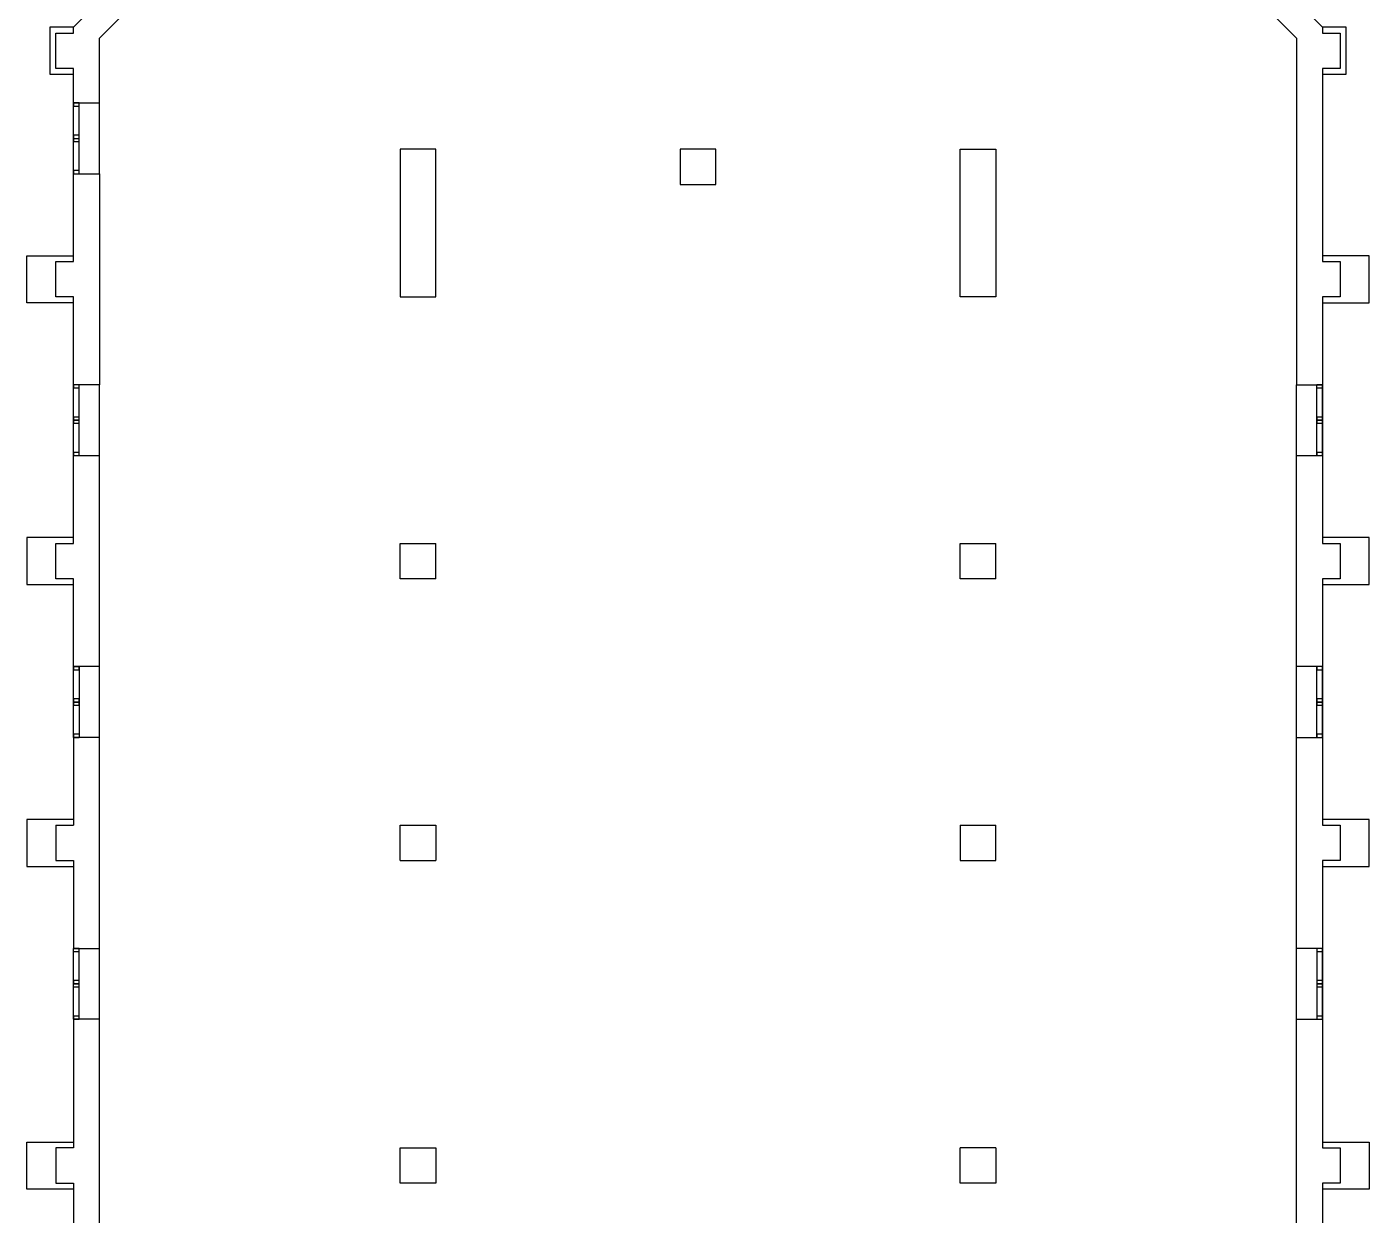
# Model space of a CAD drawing. Extents: x 1960 to 2047, y 2801 to 3019.
# Drawn here: x 2008.45 to 2024.03, y 2871.29 to 2885.09 of the extents above; entities that cross this region are included whole.
import ezdxf

# ---------------------------------------------------------------- set-up
doc = ezdxf.new("R2010")
doc.units = 0

msp = doc.modelspace()

# ---------------------------------------------------------------- linework, layer by layer
for p, q in [((2008.995, 2885.081, 33.042), (2010.845, 2886.931, 33.042)), ((2021.641, 2886.931, 33.042), (2023.491, 2885.081, 33.042)), ((2009.297, 2884.956, 33.042), (2010.97, 2886.629, 33.042)), ((2021.516, 2886.629, 33.042), (2023.189, 2884.956, 33.042)), ((2008.995, 2885.081, 33.042), (2008.723, 2885.081, 33.042)), ((2008.723, 2885.081, 33.042), (2008.723, 2884.536, 33.042)), ((2008.79, 2884.603, 33.042), (2008.79, 2885.014, 33.042)), ((2008.79, 2885.014, 33.042), (2008.995, 2885.014, 33.042)), ((2008.995, 2885.014, 33.042), (2008.995, 2885.081, 33.042)), ((2023.491, 2885.081, 33.042), (2023.491, 2885.014, 33.042)), ((2023.763, 2885.081, 33.042), (2023.491, 2885.081, 33.042)), ((2023.491, 2885.014, 33.042), (2023.696, 2885.014, 33.042)), ((2023.696, 2885.014, 33.042), (2023.696, 2884.603, 33.042)), ((2023.763, 2884.536, 33.042), (2023.763, 2885.081, 33.042)), ((2009.297, 2884.202, 33.042), (2009.297, 2884.956, 33.042)), ((2023.189, 2884.956, 33.042), (2023.189, 2880.93, 33.042)), ((2008.723, 2884.536, 33.042), (2008.995, 2884.536, 33.042)), ((2008.995, 2884.603, 33.042), (2008.79, 2884.603, 33.042)), ((2008.995, 2882.361, 33.042), (2008.995, 2884.603, 33.042)), ((2023.696, 2884.603, 33.042), (2023.491, 2884.603, 33.042)), ((2023.491, 2884.603, 33.042), (2023.491, 2882.361, 33.042)), ((2023.491, 2884.536, 33.042), (2023.763, 2884.536, 33.042)), ((2009.062, 2884.202, 33.042), (2008.995, 2884.202, 33.042)), ((2008.995, 2884.202, 33.042), (2008.995, 2884.166, 33.042)), ((2008.995, 2883.38, 33.042), (2008.995, 2884.202, 33.042)), ((2008.995, 2884.202, 33.042), (2009.297, 2884.202, 33.042)), ((2008.995, 2884.166, 33.042), (2009.062, 2884.166, 33.042)), ((2009.062, 2884.166, 33.042), (2009.062, 2884.202, 33.042)), ((2009.062, 2883.38, 33.042), (2009.062, 2884.202, 33.042)), ((2009.297, 2883.38, 33.042), (2009.297, 2884.202, 33.042)), ((2009.062, 2883.828, 33.042), (2008.995, 2883.828, 33.042)), ((2008.995, 2883.828, 33.042), (2008.995, 2883.791, 33.042)), ((2008.995, 2883.791, 33.042), (2009.062, 2883.791, 33.042)), ((2008.995, 2883.791, 33.042), (2009.062, 2883.791, 33.042)), ((2008.995, 2883.791, 33.042), (2008.995, 2883.755, 33.042)), ((2008.995, 2883.755, 33.042), (2009.062, 2883.755, 33.042)), ((2009.062, 2883.791, 33.042), (2009.062, 2883.828, 33.042)), ((2009.062, 2883.755, 33.042), (2009.062, 2883.791, 33.042)), ((2012.788, 2883.665, 33.042), (2012.788, 2881.95, 33.042)), ((2013.199, 2883.665, 33.042), (2012.788, 2883.665, 33.042)), ((2012.788, 2883.665, 33.042), (2012.788, 2883.665, 33.042)), ((2013.199, 2881.95, 33.042), (2013.199, 2883.665, 33.042)), ((2016.449, 2883.665, 33.042), (2016.037, 2883.665, 33.042)), ((2016.037, 2883.665, 33.042), (2016.037, 2883.254, 33.042)), ((2016.449, 2883.254, 33.042), (2016.449, 2883.665, 33.042)), ((2016.449, 2883.665, 33.042), (2016.449, 2883.665, 33.042)), ((2019.287, 2881.95, 33.042), (2019.287, 2883.665, 33.042)), ((2019.287, 2883.665, 33.042), (2019.698, 2883.665, 33.042)), ((2019.698, 2883.665, 33.042), (2019.698, 2881.95, 33.042)), ((2009.062, 2883.417, 33.042), (2008.995, 2883.417, 33.042)), ((2008.995, 2883.417, 33.042), (2008.995, 2883.38, 33.042)), ((2008.995, 2883.38, 33.042), (2009.062, 2883.38, 33.042)), ((2008.995, 2883.38, 33.042), (2009.297, 2883.38, 33.042)), ((2009.062, 2883.38, 33.042), (2009.062, 2883.417, 33.042)), ((2009.297, 2883.38, 33.042), (2009.297, 2880.93, 33.042)), ((2016.037, 2883.254, 33.042), (2016.449, 2883.254, 33.042)), ((2008.455, 2881.883, 33.042), (2008.455, 2882.428, 33.042)), ((2008.455, 2882.428, 33.042), (2008.995, 2882.428, 33.042)), ((2008.79, 2881.95, 33.042), (2008.79, 2882.361, 33.042)), ((2008.79, 2882.361, 33.042), (2008.995, 2882.361, 33.042)), ((2024.031, 2882.428, 33.042), (2023.491, 2882.428, 33.042)), ((2023.491, 2882.361, 33.042), (2023.696, 2882.361, 33.042)), ((2023.696, 2882.361, 33.042), (2023.696, 2881.95, 33.042)), ((2024.031, 2881.883, 33.042), (2024.031, 2882.428, 33.042)), ((2008.995, 2881.95, 33.042), (2008.79, 2881.95, 33.042)), ((2008.995, 2880.93, 33.042), (2008.995, 2881.95, 33.042)), ((2012.788, 2881.95, 33.042), (2013.199, 2881.95, 33.042)), ((2019.698, 2881.95, 33.042), (2019.287, 2881.95, 33.042)), ((2019.698, 2881.95, 33.042), (2019.698, 2881.95, 33.042)), ((2023.696, 2881.95, 33.042), (2023.491, 2881.95, 33.042)), ((2023.491, 2881.95, 33.042), (2023.491, 2879.089, 33.042)), ((2008.995, 2881.883, 33.042), (2008.455, 2881.883, 33.042)), ((2023.491, 2881.883, 33.042), (2024.031, 2881.883, 33.042)), ((2009.062, 2880.93, 33.042), (2008.995, 2880.93, 33.042)), ((2008.995, 2880.93, 33.042), (2008.995, 2880.894, 33.042)), ((2008.995, 2880.108, 33.042), (2008.995, 2880.93, 33.042)), ((2009.297, 2880.93, 33.042), (2008.995, 2880.93, 33.042)), ((2008.995, 2880.894, 33.042), (2009.062, 2880.894, 33.042)), ((2009.062, 2880.894, 33.042), (2009.062, 2880.93, 33.042)), ((2009.062, 2880.108, 33.042), (2009.062, 2880.93, 33.042)), ((2009.297, 2880.108, 33.042), (2009.297, 2880.93, 33.042)), ((2023.189, 2880.93, 33.042), (2023.491, 2880.93, 33.042)), ((2023.189, 2880.108, 33.042), (2023.189, 2880.93, 33.042)), ((2023.491, 2880.93, 33.042), (2023.424, 2880.93, 33.042)), ((2023.424, 2880.894, 33.042), (2023.424, 2880.93, 33.042)), ((2023.424, 2880.108, 33.042), (2023.424, 2880.93, 33.042)), ((2023.424, 2880.894, 33.042), (2023.491, 2880.894, 33.042)), ((2023.491, 2880.894, 33.042), (2023.491, 2880.93, 33.042)), ((2023.491, 2880.108, 33.042), (2023.491, 2880.93, 33.042)), ((2009.062, 2880.556, 33.042), (2008.995, 2880.556, 33.042)), ((2008.995, 2880.556, 33.042), (2008.995, 2880.519, 33.042)), ((2008.995, 2880.519, 33.042), (2009.062, 2880.519, 33.042)), ((2009.062, 2880.519, 33.042), (2008.995, 2880.519, 33.042)), ((2008.995, 2880.519, 33.042), (2008.995, 2880.483, 33.042)), ((2008.995, 2880.483, 33.042), (2009.062, 2880.483, 33.042)), ((2009.062, 2880.519, 33.042), (2009.062, 2880.556, 33.042)), ((2009.062, 2880.483, 33.042), (2009.062, 2880.519, 33.042)), ((2023.491, 2880.556, 33.042), (2023.424, 2880.556, 33.042)), ((2023.424, 2880.556, 33.042), (2023.424, 2880.519, 33.042)), ((2023.424, 2880.519, 33.042), (2023.491, 2880.519, 33.042)), ((2023.491, 2880.519, 33.042), (2023.424, 2880.519, 33.042)), ((2023.424, 2880.519, 33.042), (2023.424, 2880.483, 33.042)), ((2023.424, 2880.483, 33.042), (2023.491, 2880.483, 33.042)), ((2023.491, 2880.519, 33.042), (2023.491, 2880.556, 33.042)), ((2023.491, 2880.483, 33.042), (2023.491, 2880.519, 33.042)), ((2009.062, 2880.145, 33.042), (2008.995, 2880.145, 33.042)), ((2008.995, 2880.145, 33.042), (2008.995, 2880.108, 33.042)), ((2008.995, 2880.108, 33.042), (2009.062, 2880.108, 33.042)), ((2008.995, 2879.089, 33.042), (2008.995, 2880.108, 33.042)), ((2008.995, 2880.108, 33.042), (2009.297, 2880.108, 33.042)), ((2009.062, 2880.108, 33.042), (2009.062, 2880.145, 33.042)), ((2009.297, 2877.658, 33.042), (2009.297, 2880.108, 33.042)), ((2023.189, 2877.658, 33.042), (2023.189, 2880.108, 33.042)), ((2023.189, 2880.108, 33.042), (2023.491, 2880.108, 33.042)), ((2023.491, 2880.145, 33.042), (2023.424, 2880.145, 33.042)), ((2023.424, 2880.145, 33.042), (2023.424, 2880.108, 33.042)), ((2023.424, 2880.108, 33.042), (2023.491, 2880.108, 33.042)), ((2023.491, 2880.108, 33.042), (2023.491, 2880.145, 33.042)), ((2008.995, 2879.156, 33.042), (2008.455, 2879.156, 33.042)), ((2008.455, 2879.156, 33.042), (2008.455, 2878.611, 33.042)), ((2008.79, 2878.678, 33.042), (2008.79, 2879.089, 33.042)), ((2008.79, 2879.089, 33.042), (2008.995, 2879.089, 33.042)), ((2012.788, 2878.678, 33.042), (2012.788, 2879.089, 33.042)), ((2012.788, 2879.089, 33.042), (2013.199, 2879.089, 33.042)), ((2013.199, 2878.678, 33.042), (2013.199, 2879.089, 33.042)), ((2019.287, 2878.678, 33.042), (2019.287, 2879.089, 33.042)), ((2019.287, 2879.089, 33.042), (2019.698, 2879.089, 33.042)), ((2019.698, 2878.678, 33.042), (2019.698, 2879.089, 33.042)), ((2024.031, 2879.156, 33.042), (2023.491, 2879.156, 33.042)), ((2023.491, 2879.089, 33.042), (2023.696, 2879.089, 33.042)), ((2023.696, 2879.089, 33.042), (2023.696, 2878.678, 33.042)), ((2024.031, 2878.611, 33.042), (2024.031, 2879.156, 33.042)), ((2008.995, 2878.678, 33.042), (2008.79, 2878.678, 33.042)), ((2008.995, 2877.874, 33.042), (2008.995, 2878.678, 33.042)), ((2013.199, 2878.678, 33.042), (2012.788, 2878.678, 33.042)), ((2019.698, 2878.678, 33.042), (2019.287, 2878.678, 33.042)), ((2023.696, 2878.678, 33.042), (2023.491, 2878.678, 33.042)), ((2023.491, 2878.678, 33.042), (2023.491, 2875.817, 33.042)), ((2008.455, 2878.611, 33.042), (2008.995, 2878.611, 33.042)), ((2023.491, 2878.611, 33.042), (2024.031, 2878.611, 33.042)), ((2008.995, 2877.658, 33.042), (2008.995, 2877.874, 33.042)), ((2009.062, 2877.658, 33.042), (2008.995, 2877.658, 33.042)), ((2008.995, 2877.658, 33.042), (2008.995, 2877.622, 33.042)), ((2008.995, 2876.836, 33.042), (2008.995, 2877.658, 33.042)), ((2008.995, 2877.658, 33.042), (2009.062, 2877.658, 33.042)), ((2009.297, 2877.658, 33.042), (2008.995, 2877.658, 33.042)), ((2008.995, 2877.622, 33.042), (2009.062, 2877.622, 33.042)), ((2009.062, 2877.622, 33.042), (2009.062, 2877.658, 33.042)), ((2009.062, 2877.658, 33.042), (2009.062, 2876.836, 33.042)), ((2009.062, 2877.658, 33.042), (2009.062, 2877.658, 33.042)), ((2009.297, 2876.836, 33.042), (2009.297, 2877.658, 33.042)), ((2023.491, 2877.658, 33.042), (2023.189, 2877.658, 33.042)), ((2023.189, 2876.836, 33.042), (2023.189, 2877.658, 33.042)), ((2023.491, 2877.658, 33.042), (2023.424, 2877.658, 33.042)), ((2023.424, 2877.658, 33.042), (2023.424, 2877.622, 33.042)), ((2023.424, 2876.836, 33.042), (2023.424, 2877.658, 33.042)), ((2023.424, 2877.622, 33.042), (2023.491, 2877.622, 33.042)), ((2023.491, 2877.622, 33.042), (2023.491, 2877.658, 33.042)), ((2023.491, 2876.836, 33.042), (2023.491, 2877.658, 33.042)), ((2009.062, 2877.284, 33.042), (2008.995, 2877.284, 33.042)), ((2008.995, 2877.284, 33.042), (2008.995, 2877.247, 33.042)), ((2008.995, 2877.247, 33.042), (2009.062, 2877.247, 33.042)), ((2009.062, 2877.247, 33.042), (2008.995, 2877.247, 33.042)), ((2008.995, 2877.247, 33.042), (2008.995, 2877.211, 33.042)), ((2008.995, 2877.211, 33.042), (2009.062, 2877.211, 33.042)), ((2009.062, 2877.247, 33.042), (2009.062, 2877.284, 33.042)), ((2009.062, 2877.211, 33.042), (2009.062, 2877.247, 33.042)), ((2023.491, 2877.284, 33.042), (2023.424, 2877.284, 33.042)), ((2023.424, 2877.284, 33.042), (2023.424, 2877.247, 33.042)), ((2023.424, 2877.247, 33.042), (2023.491, 2877.247, 33.042)), ((2023.491, 2877.247, 33.042), (2023.424, 2877.247, 33.042)), ((2023.424, 2877.247, 33.042), (2023.424, 2877.211, 33.042)), ((2023.424, 2877.211, 33.042), (2023.491, 2877.211, 33.042)), ((2023.491, 2877.247, 33.042), (2023.491, 2877.284, 33.042)), ((2023.491, 2877.211, 33.042), (2023.491, 2877.247, 33.042)), ((2009.062, 2876.873, 33.042), (2008.995, 2876.873, 33.042)), ((2008.995, 2876.873, 33.042), (2008.995, 2876.836, 33.042)), ((2009.062, 2876.836, 33.042), (2008.995, 2876.836, 33.042)), ((2008.995, 2876.836, 33.042), (2009.062, 2876.836, 33.042)), ((2009.297, 2876.836, 33.042), (2008.995, 2876.836, 33.042)), ((2008.995, 2876.836, 33.042), (2008.995, 2875.817, 33.042)), ((2009.062, 2876.873, 33.042), (2009.062, 2876.836, 33.042)), ((2009.297, 2874.387, 33.042), (2009.297, 2876.836, 33.042)), ((2023.189, 2874.387, 33.042), (2023.189, 2876.836, 33.042)), ((2023.189, 2876.836, 33.042), (2023.491, 2876.836, 33.042)), ((2023.491, 2876.873, 33.042), (2023.424, 2876.873, 33.042)), ((2023.424, 2876.873, 33.042), (2023.424, 2876.836, 33.042)), ((2023.424, 2876.836, 33.042), (2023.491, 2876.836, 33.042)), ((2023.491, 2876.836, 33.042), (2023.491, 2876.873, 33.042)), ((2008.995, 2875.884, 33.042), (2008.455, 2875.884, 33.042)), ((2008.455, 2875.884, 33.042), (2008.455, 2875.339, 33.042)), ((2008.79, 2875.817, 33.042), (2008.79, 2875.406, 33.042)), ((2008.79, 2875.817, 33.042), (2008.995, 2875.817, 33.042)), ((2012.788, 2875.406, 33.042), (2012.788, 2875.817, 33.042)), ((2012.788, 2875.817, 33.042), (2013.199, 2875.817, 33.042)), ((2013.199, 2875.817, 33.042), (2013.199, 2875.406, 33.042)), ((2019.287, 2875.817, 33.042), (2019.287, 2875.406, 33.042)), ((2019.287, 2875.817, 33.042), (2019.698, 2875.817, 33.042)), ((2019.698, 2875.406, 33.042), (2019.698, 2875.817, 33.042)), ((2024.031, 2875.884, 33.042), (2023.491, 2875.884, 33.042)), ((2023.491, 2875.817, 33.042), (2023.696, 2875.817, 33.042)), ((2023.696, 2875.817, 33.042), (2023.696, 2875.406, 33.042)), ((2024.031, 2875.339, 33.042), (2024.031, 2875.884, 33.042)), ((2008.79, 2875.406, 33.042), (2008.995, 2875.406, 33.042)), ((2008.995, 2875.406, 33.042), (2008.995, 2874.387, 33.042)), ((2012.788, 2875.406, 33.042), (2013.199, 2875.406, 33.042)), ((2019.287, 2875.406, 33.042), (2019.698, 2875.406, 33.042)), ((2023.696, 2875.406, 33.042), (2023.491, 2875.406, 33.042)), ((2023.491, 2875.406, 33.042), (2023.491, 2872.07, 33.042)), ((2008.455, 2875.339, 33.042), (2008.995, 2875.339, 33.042)), ((2023.491, 2875.339, 33.042), (2024.031, 2875.339, 33.042)), ((2008.995, 2873.564, 33.042), (2008.995, 2874.387, 33.042)), ((2009.062, 2874.387, 33.042), (2008.995, 2874.387, 33.042)), ((2008.995, 2874.35, 33.042), (2008.995, 2874.387, 33.042)), ((2008.995, 2874.387, 33.042), (2009.297, 2874.387, 33.042)), ((2008.995, 2874.35, 33.042), (2009.062, 2874.35, 33.042)), ((2009.062, 2874.35, 33.042), (2009.062, 2874.387, 33.042)), ((2009.062, 2873.564, 33.042), (2009.062, 2874.387, 33.042)), ((2009.297, 2873.564, 33.042), (2009.297, 2874.387, 33.042)), ((2023.491, 2874.387, 33.042), (2023.189, 2874.387, 33.042)), ((2023.189, 2873.564, 33.042), (2023.189, 2874.387, 33.042)), ((2023.491, 2874.387, 33.042), (2023.424, 2874.387, 33.042)), ((2023.424, 2874.387, 33.042), (2023.424, 2874.35, 33.042)), ((2023.424, 2874.387, 33.042), (2023.424, 2873.564, 33.042)), ((2023.424, 2874.35, 33.042), (2023.491, 2874.35, 33.042)), ((2023.491, 2874.35, 33.042), (2023.491, 2874.387, 33.042)), ((2023.491, 2873.564, 33.042), (2023.491, 2874.387, 33.042)), ((2009.062, 2874.012, 33.042), (2008.995, 2874.012, 33.042)), ((2008.995, 2874.012, 33.042), (2008.995, 2873.976, 33.042)), ((2008.995, 2873.976, 33.042), (2009.062, 2873.976, 33.042)), ((2009.062, 2873.976, 33.042), (2008.995, 2873.976, 33.042)), ((2008.995, 2873.939, 33.042), (2008.995, 2873.976, 33.042)), ((2008.995, 2873.939, 33.042), (2009.062, 2873.939, 33.042)), ((2009.062, 2873.976, 33.042), (2009.062, 2874.012, 33.042)), ((2009.062, 2873.939, 33.042), (2009.062, 2873.976, 33.042)), ((2023.491, 2874.012, 33.042), (2023.424, 2874.012, 33.042)), ((2023.424, 2874.012, 33.042), (2023.424, 2873.976, 33.042)), ((2023.424, 2873.976, 33.042), (2023.491, 2873.976, 33.042)), ((2023.491, 2873.976, 33.042), (2023.424, 2873.976, 33.042)), ((2023.424, 2873.976, 33.042), (2023.424, 2873.939, 33.042)), ((2023.424, 2873.939, 33.042), (2023.491, 2873.939, 33.042)), ((2023.491, 2873.976, 33.042), (2023.491, 2874.012, 33.042)), ((2023.491, 2873.939, 33.042), (2023.491, 2873.976, 33.042)), ((2009.062, 2873.601, 33.042), (2008.995, 2873.601, 33.042)), ((2008.995, 2873.601, 33.042), (2008.995, 2873.564, 33.042)), ((2008.995, 2873.564, 33.042), (2009.062, 2873.564, 33.042)), ((2009.297, 2873.564, 33.042), (2008.995, 2873.564, 33.042)), ((2008.995, 2873.564, 33.042), (2008.995, 2872.07, 33.042)), ((2009.062, 2873.564, 33.042), (2009.062, 2873.601, 33.042)), ((2009.297, 2870.164, 33.042), (2009.297, 2873.564, 33.042)), ((2023.189, 2870.164, 33.042), (2023.189, 2873.564, 33.042)), ((2023.189, 2873.564, 33.042), (2023.491, 2873.564, 33.042)), ((2023.491, 2873.601, 33.042), (2023.424, 2873.601, 33.042)), ((2023.424, 2873.601, 33.042), (2023.424, 2873.564, 33.042)), ((2023.424, 2873.564, 33.042), (2023.491, 2873.564, 33.042)), ((2023.491, 2873.601, 33.042), (2023.491, 2873.564, 33.042)), ((2008.455, 2871.592, 33.042), (2008.455, 2872.137, 33.042)), ((2008.455, 2872.137, 33.042), (2008.995, 2872.137, 33.042)), ((2008.995, 2872.07, 33.042), (2008.79, 2872.07, 33.042)), ((2008.79, 2872.07, 33.042), (2008.79, 2871.659, 33.042)), ((2012.788, 2871.659, 33.042), (2012.788, 2872.07, 33.042)), ((2012.788, 2872.07, 33.042), (2013.199, 2872.07, 33.042)), ((2013.199, 2872.07, 33.042), (2013.199, 2871.659, 33.042)), ((2013.199, 2872.07, 33.042), (2013.199, 2872.07, 33.042)), ((2019.287, 2871.659, 33.042), (2019.287, 2872.07, 33.042)), ((2019.698, 2872.07, 33.042), (2019.287, 2872.07, 33.042)), ((2019.698, 2872.07, 33.042), (2019.698, 2871.659, 33.042)), ((2023.491, 2872.137, 33.042), (2024.031, 2872.137, 33.042)), ((2023.491, 2872.07, 33.042), (2023.696, 2872.07, 33.042)), ((2023.696, 2872.07, 33.042), (2023.696, 2871.659, 33.042)), ((2024.031, 2872.137, 33.042), (2024.031, 2871.592, 33.042)), ((2008.79, 2871.659, 33.042), (2008.995, 2871.659, 33.042)), ((2008.995, 2871.659, 33.042), (2008.995, 2870.164, 33.042)), ((2013.199, 2871.659, 33.042), (2012.788, 2871.659, 33.042)), ((2019.698, 2871.659, 33.042), (2019.287, 2871.659, 33.042)), ((2023.696, 2871.659, 33.042), (2023.491, 2871.659, 33.042)), ((2023.491, 2871.659, 33.042), (2023.491, 2870.164, 33.042)), ((2008.995, 2871.592, 33.042), (2008.455, 2871.592, 33.042)), ((2024.031, 2871.592, 33.042), (2023.491, 2871.592, 33.042))]:
    msp.add_line(p, q)

doc.saveas('drawing.dxf')
